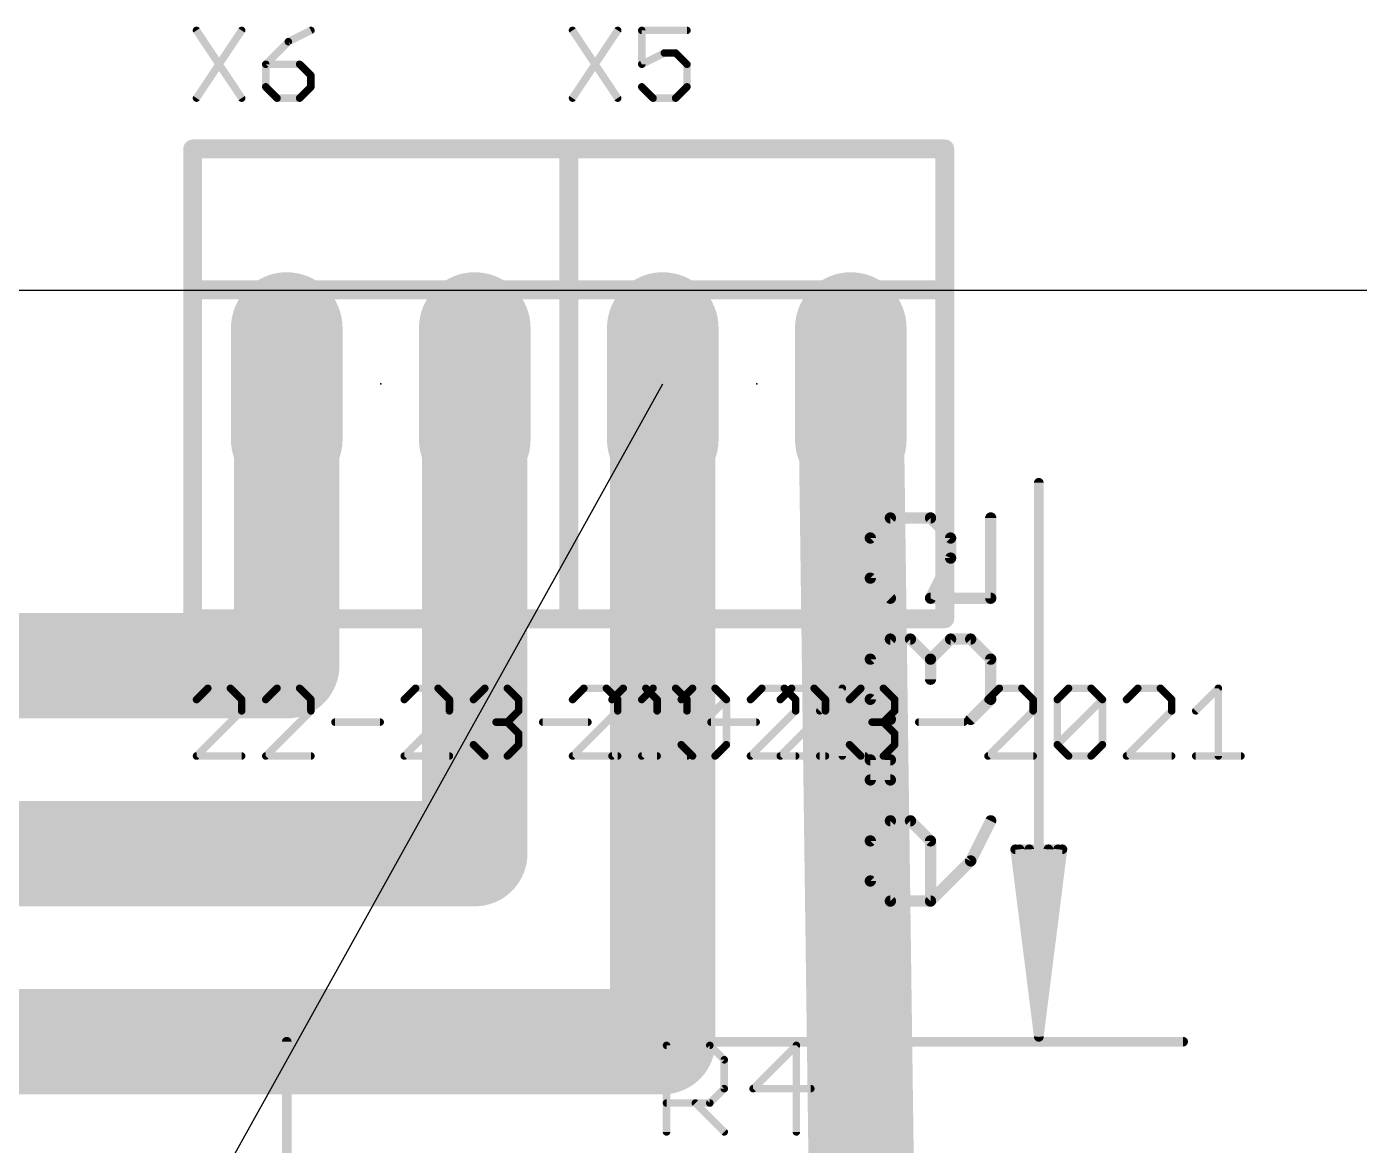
# Model space of a CAD drawing. Extents: x 33.6 to 100.8, y -0.7 to 30.2.
# Drawn here: x 66.34 to 84.34, y 15.11 to 30.23 of the extents above; entities that cross this region are included whole.
import ezdxf

# ---------------------------------------------------------------- set-up
doc = ezdxf.new("R2010")
doc.units = 0
for name, color, linetype in [('1', 14, 'CONTINUOUS'), ('16', 174, 'CONTINUOUS'), ('17', 94, 'CONTINUOUS'), ('19', 54, 'CONTINUOUS'), ('20', 178, 'CONTINUOUS'), ('21', 250, 'CONTINUOUS'), ('23', 178, 'CONTINUOUS'), ('25', 250, 'CONTINUOUS'), ('27', 250, 'CONTINUOUS')]:
    doc.layers.add(name, color=color, linetype=linetype)

# ---------------------------------------------------------------- blocks, each defined once
blk = doc.blocks.new('LONGP100')
at = {"const_width": 1}
blk.add_lwpolyline([(-0.5, 0), (0.5, 0)], dxfattribs=at)
at = {"const_width": 0.5}
for points in [[(-0.5, 0.25, 1), (-0.5, -0.25)], [(0.5, -0.25, 1), (0.5, 0.25)]]:
    blk.add_lwpolyline(points, format="xyb", dxfattribs=at)

msp = doc.modelspace()

# ---------------------------------------------------------------- linework, layer by layer
at = {"layer": '1'}
for points, const_width in [([(69.85, 25.4), (69.85, 21.59)], 1.4224), ([(72.39, 25.4), (72.39, 19.05)], 1.4224), ([(74.93, 25.4), (74.93, 16.51)], 1.4224), ([(77.47, 25.4), (77.622, 13.97)], 1.4224), ([(55.88, 21.59), (69.85, 21.59)], 1.4224), ([(64.922, 19.05), (72.39, 19.05)], 1.4224), ([(62.23, 16.51), (74.93, 16.51)], 1.4224), ([(69.85, 16.51), (69.85, 8.21)], 0.13)]:
    msp.add_lwpolyline(points, dxfattribs=dict(at, const_width=const_width))
for points, const_width in [([(70.2056, 25.4, 1), (69.4944, 25.4)], 0.7112), ([(72.7456, 25.4, 1), (72.0344, 25.4)], 0.7112), ([(75.2856, 25.4, 1), (74.5744, 25.4)], 0.7112), ([(77.8256, 25.4047, 1), (77.1144, 25.3953)], 0.7112), ([(69.85, 21.2344, 1), (69.85, 21.9456)], 0.7112), ([(69.4944, 21.59, 1), (70.2056, 21.59)], 0.7112), ([(72.39, 18.6944, 1), (72.39, 19.4056)], 0.7112), ([(72.0344, 19.05, 1), (72.7456, 19.05)], 0.7112), ([(74.93, 16.1544, 1), (74.93, 16.8656)], 0.7112), ([(74.5744, 16.51, 1), (75.2856, 16.51)], 0.7112), ([(69.8825, 16.51, 1), (69.8175, 16.51)], 0.065)]:
    msp.add_lwpolyline(points, format="xyb", dxfattribs=dict(at, const_width=const_width))
at = {"layer": '16'}
for points, const_width in [([(80.01, 16.575), (80.01, 24.0639)], 0.13), ([(78.0049, 23.5876), (77.7337, 23.3164)], 0.1524), ([(78.5472, 23.5876), (78.0049, 23.5876)], 0.1524), ([(78.8184, 23.3164), (78.5472, 23.5876)], 0.1524), ([(79.3607, 23.5876), (79.3607, 22.5029)], 0.1524), ([(77.7337, 23.3164), (77.7337, 22.7741)], 0.1524), ([(78.8184, 23.0452), (78.8184, 23.3164)], 0.1524), ([(78.5472, 22.5029), (78.8184, 23.0452)], 0.1524), ([(77.7337, 22.7741), (78.0049, 22.5029)], 0.1524), ([(79.3607, 22.5029), (78.5472, 22.5029)], 0.1524), ([(78.0049, 21.9504), (77.7337, 21.6792)], 0.1524), ([(78.276, 21.9504), (78.0049, 21.9504)], 0.1524), ([(78.5472, 21.6792), (78.276, 21.9504)], 0.1524), ([(78.8184, 21.9504), (78.5472, 21.6792)], 0.1524), ([(79.0895, 21.9504), (78.8184, 21.9504)], 0.1524), ([(79.3607, 21.6792), (79.0895, 21.9504)], 0.1524), ([(77.7337, 21.6792), (77.7337, 21.1369)], 0.1524), ([(78.5472, 21.6792), (78.5472, 21.4081)], 0.1524), ([(79.3607, 21.1369), (79.3607, 21.6792)], 0.1524), ([(77.7337, 21.1369), (78.0049, 20.8657)], 0.1524), ([(79.0895, 20.8657), (79.3607, 21.1369)], 0.1524), ([(78.0049, 20.3183), (77.7337, 20.3183)], 0.1524), ([(77.7337, 20.3183), (77.7337, 20.0472)], 0.1524), ([(78.0049, 20.0472), (78.0049, 20.3183)], 0.1524), ([(77.7337, 20.0472), (78.0049, 20.0472)], 0.1524), ([(77.7337, 19.2235), (78.0049, 19.4947)], 0.1524), ([(78.0049, 19.4947), (78.276, 19.4947)], 0.1524), ([(78.276, 19.4947), (78.5472, 19.2235)], 0.1524), ([(79.3607, 19.4947), (79.0895, 18.9523)], 0.1524), ([(77.7337, 18.6812), (77.7337, 19.2235)], 0.1524), ([(78.5472, 19.2235), (78.5472, 18.41)], 0.1524), ([(80.01, 16.575), (79.6908, 19.11)], 0.13), ([(79.6908, 19.11), (80.3292, 19.11)], 0.13), ([(80.01, 16.575), (79.75, 19.11)], 0.13), ([(80.01, 16.575), (79.88, 19.11)], 0.13), ([(80.3292, 19.11), (80.01, 16.575)], 0.13), ([(80.14, 19.11), (80.01, 16.575)], 0.13), ([(80.27, 19.11), (80.01, 16.575)], 0.13), ([(79.0895, 18.9523), (78.5472, 18.41)], 0.1524), ([(78.0049, 18.41), (77.7337, 18.6812)], 0.1524), ([(78.5472, 18.41), (78.0049, 18.41)], 0.1524), ([(36.83, 16.51), (81.96, 16.51)], 0.13)]:
    msp.add_lwpolyline(points, dxfattribs=dict(at, const_width=const_width))
for points, const_width in [([(80.0425, 24.0639, 1), (79.9775, 24.0639)], 0.065), ([(78.0049, 23.6257, 1), (78.0049, 23.5495)], 0.0762), ([(78.0318, 23.5606, 1), (77.9779, 23.6145)], 0.0762), ([(78.5741, 23.6145, 1), (78.5203, 23.5606)], 0.0762), ([(78.5472, 23.5495, 1), (78.5472, 23.6257)], 0.0762), ([(79.3988, 23.5876, 1), (79.3226, 23.5876)], 0.0762), ([(77.7718, 23.3164, 1), (77.6956, 23.3164)], 0.0762), ([(77.7068, 23.3433, 1), (77.7606, 23.2894)], 0.0762), ([(78.8565, 23.3164, 1), (78.7803, 23.3164)], 0.0762), ([(78.7914, 23.2894, 1), (78.8453, 23.3433)], 0.0762), ([(78.7803, 23.0452, 1), (78.8565, 23.0452)], 0.0762), ([(78.8524, 23.0282, 1), (78.7843, 23.0623)], 0.0762), ([(77.7606, 22.801, 1), (77.7068, 22.7471)], 0.0762), ([(77.6956, 22.7741, 1), (77.7718, 22.7741)], 0.0762), ([(77.9779, 22.4759, 1), (78.0318, 22.5298)], 0.0762), ([(78.5472, 22.541, 1), (78.5472, 22.4648)], 0.0762), ([(78.5131, 22.5199, 1), (78.5813, 22.4859)], 0.0762), ([(79.3226, 22.5029, 1), (79.3988, 22.5029)], 0.0762), ([(79.3607, 22.4648, 1), (79.3607, 22.541)], 0.0762), ([(78.0049, 21.9885, 1), (78.0049, 21.9123)], 0.0762), ([(78.0318, 21.9235, 1), (77.9779, 21.9773)], 0.0762), ([(78.303, 21.9773, 1), (78.2491, 21.9235)], 0.0762), ([(78.276, 21.9123, 1), (78.276, 21.9885)], 0.0762), ([(78.8184, 21.9885, 1), (78.8184, 21.9123)], 0.0762), ([(78.8453, 21.9235, 1), (78.7914, 21.9773)], 0.0762), ([(79.1165, 21.9773, 1), (79.0626, 21.9235)], 0.0762), ([(79.0895, 21.9123, 1), (79.0895, 21.9885)], 0.0762), ([(77.7718, 21.6792, 1), (77.6956, 21.6792)], 0.0762), ([(77.7068, 21.7062, 1), (77.7606, 21.6523)], 0.0762), ([(78.5853, 21.6792, 1), (78.5091, 21.6792)], 0.0762), ([(78.5203, 21.7062, 1), (78.5741, 21.6523)], 0.0762), ([(78.5203, 21.6523, 1), (78.5741, 21.7062)], 0.0762), ([(79.3988, 21.6792, 1), (79.3226, 21.6792)], 0.0762), ([(79.3337, 21.6523, 1), (79.3876, 21.7062)], 0.0762), ([(78.5091, 21.4081, 1), (78.5853, 21.4081)], 0.0762), ([(77.6956, 21.1369, 1), (77.7718, 21.1369)], 0.0762), ([(77.7606, 21.1638, 1), (77.7068, 21.11)], 0.0762), ([(79.3226, 21.1369, 1), (79.3988, 21.1369)], 0.0762), ([(79.3876, 21.11, 1), (79.3337, 21.1638)], 0.0762), ([(77.9779, 20.8388, 1), (78.0318, 20.8927)], 0.0762), ([(79.0626, 20.8927, 1), (79.1165, 20.8388)], 0.0762), ([(77.7337, 20.3564, 1), (77.7337, 20.2802)], 0.0762), ([(77.7718, 20.3183, 1), (77.6956, 20.3183)], 0.0762), ([(78.043, 20.3183, 1), (77.9668, 20.3183)], 0.0762), ([(78.0049, 20.2802, 1), (78.0049, 20.3564)], 0.0762), ([(77.7337, 20.0853, 1), (77.7337, 20.0091)], 0.0762), ([(77.6956, 20.0472, 1), (77.7718, 20.0472)], 0.0762), ([(77.9668, 20.0472, 1), (78.043, 20.0472)], 0.0762), ([(78.0049, 20.0091, 1), (78.0049, 20.0853)], 0.0762), ([(78.0049, 19.5328, 1), (78.0049, 19.4566)], 0.0762), ([(78.0318, 19.4677, 1), (77.9779, 19.5216)], 0.0762), ([(78.303, 19.5216, 1), (78.2491, 19.4677)], 0.0762), ([(78.276, 19.4566, 1), (78.276, 19.5328)], 0.0762), ([(79.3948, 19.4776, 1), (79.3266, 19.5117)], 0.0762), ([(77.7718, 19.2235, 1), (77.6956, 19.2235)], 0.0762), ([(77.7068, 19.2504, 1), (77.7606, 19.1966)], 0.0762), ([(78.5853, 19.2235, 1), (78.5091, 19.2235)], 0.0762), ([(78.5203, 19.1966, 1), (78.5741, 19.2504)], 0.0762), ([(79.723, 19.1141, 1), (79.6585, 19.1059)], 0.065), ([(79.6908, 19.1425, 1), (79.6908, 19.0775)], 0.065), ([(79.7823, 19.1133, 1), (79.7177, 19.1067)], 0.065), ([(79.9125, 19.1117, 1), (79.8475, 19.1083)], 0.065), ([(80.1725, 19.1083, 1), (80.1075, 19.1117)], 0.065), ([(80.3023, 19.1067, 1), (80.2377, 19.1133)], 0.065), ([(80.3615, 19.1059, 1), (80.297, 19.1141)], 0.065), ([(80.3292, 19.0775, 1), (80.3292, 19.1425)], 0.065), ([(79.0554, 18.9694, 1), (79.1236, 18.9353)], 0.0762), ([(79.1165, 18.9254, 1), (79.0626, 18.9793)], 0.0762), ([(77.7606, 18.7081, 1), (77.7068, 18.6542)], 0.0762), ([(77.6956, 18.6812, 1), (77.7718, 18.6812)], 0.0762), ([(78.0049, 18.4481, 1), (78.0049, 18.3719)], 0.0762), ([(77.9779, 18.3831, 1), (78.0318, 18.4369)], 0.0762), ([(78.5091, 18.41, 1), (78.5853, 18.41)], 0.0762), ([(78.5203, 18.4369, 1), (78.5741, 18.3831)], 0.0762), ([(78.5472, 18.3719, 1), (78.5472, 18.4481)], 0.0762), ([(79.9778, 16.5791, 1), (80.0422, 16.5709)], 0.065), ([(79.9777, 16.5783, 1), (80.0423, 16.5717)], 0.065), ([(79.9775, 16.5733, 1), (80.0425, 16.5767)], 0.065), ([(79.9775, 16.5767, 1), (80.0425, 16.5733)], 0.065), ([(79.9775, 16.575, 1), (80.0425, 16.575)], 0.065), ([(79.9777, 16.5717, 1), (80.0423, 16.5783)], 0.065), ([(79.9778, 16.5709, 1), (80.0422, 16.5791)], 0.065), ([(81.96, 16.4775, 1), (81.96, 16.5425)], 0.065)]:
    msp.add_lwpolyline(points, format="xyb", dxfattribs=dict(at, const_width=const_width))
at = {"layer": '19'}
msp.add_line((68.58, 13.97), (74.93, 25.4), dxfattribs=at)
at = {"layer": '20'}
msp.add_line((100, 26.66), (34.29, 26.66), dxfattribs=at)
at = {"layer": '21', "const_width": 0.254}
for points in [[(68.58, 28.575), (73.66, 28.575)], [(68.58, 26.67), (68.58, 28.575)], [(73.66, 28.575), (78.74, 28.575)], [(73.66, 26.67), (73.66, 28.575)], [(73.66, 28.575), (73.66, 26.67)], [(78.74, 28.575), (78.74, 26.67)], [(68.58, 22.225), (68.58, 26.67)], [(68.58, 26.67), (73.66, 26.67)], [(73.66, 22.225), (73.66, 26.67)], [(73.66, 26.67), (78.74, 26.67)], [(73.66, 26.67), (73.66, 22.225)], [(78.74, 26.67), (78.74, 22.225)], [(73.66, 22.225), (68.58, 22.225)], [(78.74, 22.225), (73.66, 22.225)]]:
    msp.add_lwpolyline(points, dxfattribs=at)
at = {"layer": '21', "const_width": 0.127}
for points in [[(68.58, 28.6385, 1), (68.58, 28.5115)], [(68.6435, 28.575, 1), (68.5165, 28.575)], [(73.66, 28.6385, 1), (73.66, 28.5115)], [(73.7235, 28.575, 1), (73.5965, 28.575)], [(73.7235, 28.575, 1), (73.5965, 28.575)], [(73.66, 28.5115, 1), (73.66, 28.6385)], [(78.8035, 28.575, 1), (78.6765, 28.575)], [(78.74, 28.5115, 1), (78.74, 28.6385)], [(68.6435, 26.67, 1), (68.5165, 26.67)], [(68.58, 26.7335, 1), (68.58, 26.6065)], [(68.5165, 26.67, 1), (68.6435, 26.67)], [(73.7235, 26.67, 1), (73.5965, 26.67)], [(73.66, 26.7335, 1), (73.66, 26.6065)], [(73.7235, 26.67, 1), (73.5965, 26.67)], [(73.5965, 26.67, 1), (73.7235, 26.67)], [(73.5965, 26.67, 1), (73.7235, 26.67)], [(73.66, 26.6065, 1), (73.66, 26.7335)], [(78.8035, 26.67, 1), (78.6765, 26.67)], [(78.6765, 26.67, 1), (78.8035, 26.67)], [(78.74, 26.6065, 1), (78.74, 26.7335)], [(68.58, 22.2885, 1), (68.58, 22.1615)], [(73.66, 22.2885, 1), (73.66, 22.1615)], [(73.66, 22.1615, 1), (73.66, 22.2885)], [(78.74, 22.1615, 1), (78.74, 22.2885)], [(68.5165, 22.225, 1), (68.6435, 22.225)], [(73.5965, 22.225, 1), (73.7235, 22.225)], [(73.5965, 22.225, 1), (73.7235, 22.225)], [(78.6765, 22.225, 1), (78.8035, 22.225)]]:
    msp.add_lwpolyline(points, format="xyb", dxfattribs=at)
at = {"layer": '23'}
for p in [(71.12, 25.4), (76.2, 25.4)]:
    msp.add_point(p, dxfattribs=at)
at = {"layer": '25', "const_width": 0.1016}
for points in [[(68.6308, 30.176), (69.2409, 29.2608)], [(69.2409, 30.176), (68.6308, 29.2608)], [(69.8714, 30.0235), (69.5663, 29.7184)], [(70.1764, 30.176), (69.8714, 30.0235)], [(73.7108, 30.176), (74.3209, 29.2608)], [(74.3209, 30.176), (73.7108, 29.2608)], [(75.2564, 30.176), (74.6463, 30.176)], [(74.6463, 30.176), (74.6463, 29.7184)], [(74.6463, 29.7184), (74.9514, 29.8709)], [(74.9514, 29.8709), (75.1039, 29.8709)], [(75.1039, 29.8709), (75.2564, 29.7184)], [(69.5663, 29.7184), (69.5663, 29.4133)], [(70.0239, 29.7184), (69.5663, 29.7184)], [(70.1764, 29.5659), (70.0239, 29.7184)], [(75.2564, 29.7184), (75.2564, 29.4133)], [(70.1764, 29.4133), (70.1764, 29.5659)], [(69.5663, 29.4133), (69.7188, 29.2608)], [(70.0239, 29.2608), (70.1764, 29.4133)], [(74.7988, 29.2608), (74.6463, 29.4133)], [(75.2564, 29.4133), (75.1039, 29.2608)], [(69.7188, 29.2608), (70.0239, 29.2608)], [(75.1039, 29.2608), (74.7988, 29.2608)], [(74.9808, 15.2908), (74.9808, 16.4602)], [(74.9808, 16.4602), (75.5655, 16.4602)], [(75.5655, 16.4602), (75.7604, 16.2653)], [(76.7349, 16.4602), (76.1502, 15.8755)], [(76.7349, 15.2908), (76.7349, 16.4602)], [(75.7604, 16.2653), (75.7604, 15.8755)], [(75.7604, 15.8755), (75.5655, 15.6806)], [(76.1502, 15.8755), (76.9298, 15.8755)], [(75.5655, 15.6806), (74.9808, 15.6806)], [(75.3706, 15.6806), (75.7604, 15.2908)]]:
    msp.add_lwpolyline(points, dxfattribs=at)
at = {"layer": '25', "const_width": 0.0508}
for points in [[(68.6519, 30.1901, 1), (68.6097, 30.1619)], [(69.2621, 30.1619, 1), (69.2198, 30.1901)], [(69.86, 30.0462, 1), (69.8827, 30.0007)], [(69.8893, 30.0055, 1), (69.8534, 30.0414)], [(70.1878, 30.1533, 1), (70.1651, 30.1987)], [(73.7319, 30.1901, 1), (73.6897, 30.1619)], [(74.3421, 30.1619, 1), (74.2998, 30.1901)], [(74.6463, 30.2014, 1), (74.6463, 30.1506)], [(74.6717, 30.176, 1), (74.6209, 30.176)], [(75.2564, 30.1506, 1), (75.2564, 30.2014)], [(74.9514, 29.8963, 1), (74.9514, 29.8455)], [(74.9627, 29.8482, 1), (74.94, 29.8936)], [(75.1219, 29.8889, 1), (75.0859, 29.853)], [(75.1039, 29.8455, 1), (75.1039, 29.8963)], [(69.5917, 29.7184, 1), (69.5409, 29.7184)], [(69.5663, 29.7438, 1), (69.5663, 29.693)], [(69.5484, 29.7364, 1), (69.5843, 29.7004)], [(70.0419, 29.7364, 1), (70.0059, 29.7004)], [(70.0239, 29.693, 1), (70.0239, 29.7438)], [(74.6209, 29.7184, 1), (74.6717, 29.7184)], [(74.635, 29.7411, 1), (74.6577, 29.6957)], [(75.2818, 29.7184, 1), (75.231, 29.7184)], [(75.2385, 29.7004, 1), (75.2744, 29.7364)], [(70.2018, 29.5659, 1), (70.151, 29.5659)], [(70.1585, 29.5479, 1), (70.1944, 29.5838)], [(69.5409, 29.4133, 1), (69.5917, 29.4133)], [(69.5843, 29.4313, 1), (69.5484, 29.3954)], [(70.151, 29.4133, 1), (70.2018, 29.4133)], [(70.1944, 29.3954, 1), (70.1585, 29.4313)], [(74.6643, 29.4313, 1), (74.6284, 29.3954)], [(75.231, 29.4133, 1), (75.2818, 29.4133)], [(75.2744, 29.3954, 1), (75.2385, 29.4313)], [(68.6097, 29.2749, 1), (68.6519, 29.2467)], [(69.2198, 29.2467, 1), (69.2621, 29.2749)], [(69.7188, 29.2862, 1), (69.7188, 29.2354)], [(69.7009, 29.2428, 1), (69.7368, 29.2788)], [(70.0059, 29.2788, 1), (70.0419, 29.2428)], [(70.0239, 29.2354, 1), (70.0239, 29.2862)], [(73.6897, 29.2749, 1), (73.7319, 29.2467)], [(74.2998, 29.2467, 1), (74.3421, 29.2749)], [(74.7988, 29.2862, 1), (74.7988, 29.2354)], [(74.7809, 29.2428, 1), (74.8168, 29.2788)], [(75.0859, 29.2788, 1), (75.1219, 29.2428)], [(75.1039, 29.2354, 1), (75.1039, 29.2862)], [(75.0062, 16.4602, 1), (74.9554, 16.4602)], [(74.9808, 16.4856, 1), (74.9808, 16.4348)], [(75.5835, 16.4782, 1), (75.5475, 16.4422)], [(75.5655, 16.4348, 1), (75.5655, 16.4856)], [(76.7603, 16.4602, 1), (76.7095, 16.4602)], [(76.7529, 16.4422, 1), (76.7169, 16.4782)], [(75.7858, 16.2653, 1), (75.735, 16.2653)], [(75.7424, 16.2473, 1), (75.7784, 16.2833)], [(75.735, 15.8755, 1), (75.7858, 15.8755)], [(75.7784, 15.8575, 1), (75.7424, 15.8935)], [(76.1322, 15.8935, 1), (76.1682, 15.8575)], [(76.1502, 15.9009, 1), (76.1502, 15.8501)], [(76.9298, 15.8501, 1), (76.9298, 15.9009)], [(74.9808, 15.706, 1), (74.9808, 15.6552)], [(75.3886, 15.6986, 1), (75.3526, 15.6626)], [(75.5475, 15.6986, 1), (75.5835, 15.6626)], [(75.5655, 15.6552, 1), (75.5655, 15.706)], [(74.9554, 15.2908, 1), (75.0062, 15.2908)], [(75.7424, 15.2728, 1), (75.7784, 15.3088)], [(76.7095, 15.2908, 1), (76.7603, 15.2908)]]:
    msp.add_lwpolyline(points, format="xyb", dxfattribs=at)
at = {"layer": '27', "const_width": 0.1016}
for points in [[(68.7833, 21.286), (68.6308, 21.1334)], [(69.0884, 21.286), (68.7833, 21.286)], [(69.2409, 21.1334), (69.0884, 21.286)], [(69.7188, 21.286), (69.5663, 21.1334)], [(70.0239, 21.286), (69.7188, 21.286)], [(70.1764, 21.1334), (70.0239, 21.286)], [(71.5899, 21.286), (71.4374, 21.1334)], [(71.8949, 21.286), (71.5899, 21.286)], [(72.0475, 21.1334), (71.8949, 21.286)], [(72.3729, 21.1334), (72.5254, 21.286)], [(72.5254, 21.286), (72.8305, 21.286)], [(72.8305, 21.286), (72.983, 21.1334)], [(73.8633, 21.286), (73.7108, 21.1334)], [(74.1684, 21.286), (73.8633, 21.286)], [(74.3209, 21.1334), (74.1684, 21.286)], [(74.3964, 21.286), (74.2439, 21.1334)], [(74.7015, 21.286), (74.3964, 21.286)], [(74.7988, 21.286), (74.6463, 21.1334)], [(74.854, 21.1334), (74.7015, 21.286)], [(75.1039, 21.286), (74.7988, 21.286)], [(75.2564, 21.1334), (75.1039, 21.286)], [(75.1794, 21.1334), (75.332, 21.286)], [(75.332, 21.286), (75.637, 21.286)], [(75.637, 21.286), (75.7896, 21.1334)], [(76.2675, 21.286), (76.115, 21.1334)], [(76.5725, 21.286), (76.2675, 21.286)], [(76.6699, 21.286), (76.5174, 21.1334)], [(76.7251, 21.1334), (76.5725, 21.286)], [(76.9749, 21.286), (76.6699, 21.286)], [(77.1275, 21.1334), (76.9749, 21.286)], [(77.0505, 20.9809), (77.3555, 21.286)], [(77.3555, 21.286), (77.3555, 20.3708)], [(77.4529, 21.1334), (77.6054, 21.286)], [(77.6054, 21.286), (77.9105, 21.286)], [(77.9105, 21.286), (78.063, 21.1334)], [(79.4764, 21.286), (79.3239, 21.1334)], [(79.7815, 21.286), (79.4764, 21.286)], [(79.934, 21.1334), (79.7815, 21.286)], [(80.2594, 21.1334), (80.412, 21.286)], [(80.412, 21.286), (80.717, 21.286)], [(80.717, 21.286), (80.8696, 21.1334)], [(81.3475, 21.286), (81.195, 21.1334)], [(81.6525, 21.286), (81.3475, 21.286)], [(81.8051, 21.1334), (81.6525, 21.286)], [(82.1305, 20.9809), (82.4355, 21.286)], [(82.4355, 21.286), (82.4355, 20.3708)], [(69.2409, 20.9809), (69.2409, 21.1334)], [(70.1764, 20.9809), (70.1764, 21.1334)], [(72.0475, 20.9809), (72.0475, 21.1334)], [(72.983, 21.1334), (72.983, 20.9809)], [(74.3209, 20.9809), (74.3209, 21.1334)], [(74.854, 20.9809), (74.854, 21.1334)], [(75.1794, 20.5233), (75.1794, 21.1334)], [(75.1794, 20.5233), (75.7896, 21.1334)], [(75.2564, 20.9809), (75.2564, 21.1334)], [(75.7896, 21.1334), (75.7896, 20.5233)], [(76.7251, 20.9809), (76.7251, 21.1334)], [(77.1275, 20.9809), (77.1275, 21.1334)], [(78.063, 21.1334), (78.063, 20.9809)], [(79.934, 20.9809), (79.934, 21.1334)], [(80.2594, 20.5233), (80.2594, 21.1334)], [(80.2594, 20.5233), (80.8696, 21.1334)], [(80.8696, 21.1334), (80.8696, 20.5233)], [(81.8051, 20.9809), (81.8051, 21.1334)], [(68.6308, 20.3708), (69.2409, 20.9809)], [(69.5663, 20.3708), (70.1764, 20.9809)], [(71.4374, 20.3708), (72.0475, 20.9809)], [(72.983, 20.9809), (72.8305, 20.8284)], [(73.7108, 20.3708), (74.3209, 20.9809)], [(74.2439, 20.3708), (74.854, 20.9809)], [(74.6463, 20.3708), (75.2564, 20.9809)], [(76.115, 20.3708), (76.7251, 20.9809)], [(76.5174, 20.3708), (77.1275, 20.9809)], [(78.063, 20.9809), (77.9105, 20.8284)], [(79.3239, 20.3708), (79.934, 20.9809)], [(81.195, 20.3708), (81.8051, 20.9809)], [(70.5018, 20.8284), (71.112, 20.8284)], [(72.8305, 20.8284), (72.6779, 20.8284)], [(72.8305, 20.8284), (72.983, 20.6759)], [(72.983, 20.6759), (72.983, 20.5233)], [(73.3084, 20.8284), (73.9185, 20.8284)], [(75.5818, 20.8284), (76.192, 20.8284)], [(77.9105, 20.8284), (77.7579, 20.8284)], [(77.9105, 20.8284), (78.063, 20.6759)], [(78.063, 20.6759), (78.063, 20.5233)], [(78.3884, 20.8284), (78.9985, 20.8284)], [(72.5254, 20.3708), (72.3729, 20.5233)], [(72.983, 20.5233), (72.8305, 20.3708)], [(75.332, 20.3708), (75.1794, 20.5233)], [(75.7896, 20.5233), (75.637, 20.3708)], [(77.6054, 20.3708), (77.4529, 20.5233)], [(78.063, 20.5233), (77.9105, 20.3708)], [(80.412, 20.3708), (80.2594, 20.5233)], [(80.8696, 20.5233), (80.717, 20.3708)], [(69.2409, 20.3708), (68.6308, 20.3708)], [(70.1764, 20.3708), (69.5663, 20.3708)], [(72.0475, 20.3708), (71.4374, 20.3708)], [(72.8305, 20.3708), (72.5254, 20.3708)], [(74.3209, 20.3708), (73.7108, 20.3708)], [(74.854, 20.3708), (74.2439, 20.3708)], [(75.2564, 20.3708), (74.6463, 20.3708)], [(75.637, 20.3708), (75.332, 20.3708)], [(76.7251, 20.3708), (76.115, 20.3708)], [(77.1275, 20.3708), (76.5174, 20.3708)], [(77.0505, 20.3708), (77.6606, 20.3708)], [(77.9105, 20.3708), (77.6054, 20.3708)], [(79.934, 20.3708), (79.3239, 20.3708)], [(80.717, 20.3708), (80.412, 20.3708)], [(81.8051, 20.3708), (81.195, 20.3708)], [(82.1305, 20.3708), (82.7406, 20.3708)]]:
    msp.add_lwpolyline(points, dxfattribs=at)
at = {"layer": '27', "const_width": 0.0508}
for points in [[(68.7833, 21.3114, 1), (68.7833, 21.2606)], [(68.8013, 21.268, 1), (68.7654, 21.3039)], [(69.1064, 21.3039, 1), (69.0704, 21.268)], [(69.0884, 21.2606, 1), (69.0884, 21.3114)], [(69.7188, 21.3114, 1), (69.7188, 21.2606)], [(69.7368, 21.268, 1), (69.7009, 21.3039)], [(70.0419, 21.3039, 1), (70.0059, 21.268)], [(70.0239, 21.2606, 1), (70.0239, 21.3114)], [(71.5899, 21.3114, 1), (71.5899, 21.2606)], [(71.6078, 21.268, 1), (71.5719, 21.3039)], [(71.9129, 21.3039, 1), (71.877, 21.268)], [(71.8949, 21.2606, 1), (71.8949, 21.3114)], [(72.5254, 21.3114, 1), (72.5254, 21.2606)], [(72.5434, 21.268, 1), (72.5074, 21.3039)], [(72.8484, 21.3039, 1), (72.8125, 21.268)], [(72.8305, 21.2606, 1), (72.8305, 21.3114)], [(73.8633, 21.3114, 1), (73.8633, 21.2606)], [(73.8813, 21.268, 1), (73.8454, 21.3039)], [(74.1864, 21.3039, 1), (74.1504, 21.268)], [(74.1684, 21.2606, 1), (74.1684, 21.3114)], [(74.3964, 21.3114, 1), (74.3964, 21.2606)], [(74.4144, 21.268, 1), (74.3785, 21.3039)], [(74.7195, 21.3039, 1), (74.6835, 21.268)], [(74.7015, 21.2606, 1), (74.7015, 21.3114)], [(74.7988, 21.3114, 1), (74.7988, 21.2606)], [(74.8168, 21.268, 1), (74.7809, 21.3039)], [(75.1219, 21.3039, 1), (75.0859, 21.268)], [(75.1039, 21.2606, 1), (75.1039, 21.3114)], [(75.332, 21.3114, 1), (75.332, 21.2606)], [(75.3499, 21.268, 1), (75.314, 21.3039)], [(75.655, 21.3039, 1), (75.6191, 21.268)], [(75.637, 21.2606, 1), (75.637, 21.3114)], [(76.2675, 21.3114, 1), (76.2675, 21.2606)], [(76.2854, 21.268, 1), (76.2495, 21.3039)], [(76.5905, 21.3039, 1), (76.5546, 21.268)], [(76.5725, 21.2606, 1), (76.5725, 21.3114)], [(76.6699, 21.3114, 1), (76.6699, 21.2606)], [(76.6878, 21.268, 1), (76.6519, 21.3039)], [(76.9929, 21.3039, 1), (76.957, 21.268)], [(76.9749, 21.2606, 1), (76.9749, 21.3114)], [(77.3809, 21.286, 1), (77.3301, 21.286)], [(77.3735, 21.268, 1), (77.3376, 21.3039)], [(77.6054, 21.3114, 1), (77.6054, 21.2606)], [(77.6234, 21.268, 1), (77.5874, 21.3039)], [(77.9284, 21.3039, 1), (77.8925, 21.268)], [(77.9105, 21.2606, 1), (77.9105, 21.3114)], [(79.4764, 21.3114, 1), (79.4764, 21.2606)], [(79.4944, 21.268, 1), (79.4585, 21.3039)], [(79.7995, 21.3039, 1), (79.7635, 21.268)], [(79.7815, 21.2606, 1), (79.7815, 21.3114)], [(80.412, 21.3114, 1), (80.412, 21.2606)], [(80.4299, 21.268, 1), (80.394, 21.3039)], [(80.735, 21.3039, 1), (80.6991, 21.268)], [(80.717, 21.2606, 1), (80.717, 21.3114)], [(81.3475, 21.3114, 1), (81.3475, 21.2606)], [(81.3654, 21.268, 1), (81.3295, 21.3039)], [(81.6705, 21.3039, 1), (81.6346, 21.268)], [(81.6525, 21.2606, 1), (81.6525, 21.3114)], [(82.4609, 21.286, 1), (82.4101, 21.286)], [(82.4535, 21.268, 1), (82.4176, 21.3039)], [(68.6128, 21.1514, 1), (68.6488, 21.1155)], [(69.2663, 21.1334, 1), (69.2155, 21.1334)], [(69.223, 21.1155, 1), (69.2589, 21.1514)], [(69.5484, 21.1514, 1), (69.5843, 21.1155)], [(70.2018, 21.1334, 1), (70.151, 21.1334)], [(70.1585, 21.1155, 1), (70.1944, 21.1514)], [(71.4194, 21.1514, 1), (71.4553, 21.1155)], [(72.0729, 21.1334, 1), (72.0221, 21.1334)], [(72.0295, 21.1155, 1), (72.0654, 21.1514)], [(72.3549, 21.1514, 1), (72.3908, 21.1155)], [(73.0084, 21.1334, 1), (72.9576, 21.1334)], [(72.965, 21.1155, 1), (73.001, 21.1514)], [(73.6928, 21.1514, 1), (73.7288, 21.1155)], [(74.226, 21.1514, 1), (74.2619, 21.1155)], [(74.3463, 21.1334, 1), (74.2955, 21.1334)], [(74.303, 21.1155, 1), (74.3389, 21.1514)], [(74.6284, 21.1514, 1), (74.6643, 21.1155)], [(74.8794, 21.1334, 1), (74.8286, 21.1334)], [(74.8361, 21.1155, 1), (74.872, 21.1514)], [(75.2048, 21.1334, 1), (75.154, 21.1334)], [(75.1615, 21.1514, 1), (75.1974, 21.1155)], [(75.2818, 21.1334, 1), (75.231, 21.1334)], [(75.2385, 21.1155, 1), (75.2744, 21.1514)], [(75.815, 21.1334, 1), (75.7642, 21.1334)], [(75.8075, 21.1155, 1), (75.7716, 21.1514)], [(75.7716, 21.1155, 1), (75.8075, 21.1514)], [(76.097, 21.1514, 1), (76.1329, 21.1155)], [(76.4994, 21.1514, 1), (76.5353, 21.1155)], [(76.7505, 21.1334, 1), (76.6997, 21.1334)], [(76.7071, 21.1155, 1), (76.743, 21.1514)], [(77.1529, 21.1334, 1), (77.1021, 21.1334)], [(77.1095, 21.1155, 1), (77.1454, 21.1514)], [(77.4349, 21.1514, 1), (77.4708, 21.1155)], [(78.0884, 21.1334, 1), (78.0376, 21.1334)], [(78.045, 21.1155, 1), (78.081, 21.1514)], [(79.306, 21.1514, 1), (79.3419, 21.1155)], [(79.9594, 21.1334, 1), (79.9086, 21.1334)], [(79.9161, 21.1155, 1), (79.952, 21.1514)], [(80.2848, 21.1334, 1), (80.234, 21.1334)], [(80.2415, 21.1514, 1), (80.2774, 21.1155)], [(80.895, 21.1334, 1), (80.8441, 21.1334)], [(80.8875, 21.1155, 1), (80.8516, 21.1514)], [(80.8516, 21.1155, 1), (80.8875, 21.1514)], [(81.177, 21.1514, 1), (81.2129, 21.1155)], [(81.8305, 21.1334, 1), (81.7797, 21.1334)], [(81.7871, 21.1155, 1), (81.823, 21.1514)], [(69.2155, 20.9809, 1), (69.2663, 20.9809)], [(69.2589, 20.963, 1), (69.223, 20.9989)], [(70.151, 20.9809, 1), (70.2018, 20.9809)], [(70.1944, 20.963, 1), (70.1585, 20.9989)], [(72.0221, 20.9809, 1), (72.0729, 20.9809)], [(72.0654, 20.963, 1), (72.0295, 20.9989)], [(72.9576, 20.9809, 1), (73.0084, 20.9809)], [(73.001, 20.963, 1), (72.965, 20.9989)], [(74.2955, 20.9809, 1), (74.3463, 20.9809)], [(74.3389, 20.963, 1), (74.303, 20.9989)], [(74.8286, 20.9809, 1), (74.8794, 20.9809)], [(74.872, 20.963, 1), (74.8361, 20.9989)], [(75.231, 20.9809, 1), (75.2818, 20.9809)], [(75.2744, 20.963, 1), (75.2385, 20.9989)], [(76.6997, 20.9809, 1), (76.7505, 20.9809)], [(76.743, 20.963, 1), (76.7071, 20.9989)], [(77.0325, 20.9989, 1), (77.0684, 20.963)], [(77.1021, 20.9809, 1), (77.1529, 20.9809)], [(77.1454, 20.963, 1), (77.1095, 20.9989)], [(78.0376, 20.9809, 1), (78.0884, 20.9809)], [(78.081, 20.963, 1), (78.045, 20.9989)], [(79.9086, 20.9809, 1), (79.9594, 20.9809)], [(79.952, 20.963, 1), (79.9161, 20.9989)], [(81.7797, 20.9809, 1), (81.8305, 20.9809)], [(81.823, 20.963, 1), (81.7871, 20.9989)], [(82.1125, 20.9989, 1), (82.1484, 20.963)], [(70.5018, 20.8538, 1), (70.5018, 20.803)], [(71.112, 20.803, 1), (71.112, 20.8538)], [(72.6779, 20.8538, 1), (72.6779, 20.803)], [(72.8484, 20.8464, 1), (72.8125, 20.8104)], [(72.8125, 20.8464, 1), (72.8484, 20.8104)], [(72.8305, 20.803, 1), (72.8305, 20.8538)], [(73.0084, 20.6759, 1), (72.9576, 20.6759)], [(72.965, 20.6579, 1), (73.001, 20.6938)], [(73.3084, 20.8538, 1), (73.3084, 20.803)], [(73.9185, 20.803, 1), (73.9185, 20.8538)], [(75.5818, 20.8538, 1), (75.5818, 20.803)], [(76.192, 20.803, 1), (76.192, 20.8538)], [(77.7579, 20.8538, 1), (77.7579, 20.803)], [(77.9284, 20.8464, 1), (77.8925, 20.8104)], [(77.8925, 20.8464, 1), (77.9284, 20.8104)], [(77.9105, 20.803, 1), (77.9105, 20.8538)], [(78.0884, 20.6759, 1), (78.0376, 20.6759)], [(78.045, 20.6579, 1), (78.081, 20.6938)], [(78.3884, 20.8538, 1), (78.3884, 20.803)], [(78.9985, 20.803, 1), (78.9985, 20.8538)], [(72.3908, 20.5413, 1), (72.3549, 20.5054)], [(72.9576, 20.5233, 1), (73.0084, 20.5233)], [(73.001, 20.5054, 1), (72.965, 20.5413)], [(75.154, 20.5233, 1), (75.2048, 20.5233)], [(75.1974, 20.5413, 1), (75.1615, 20.5054)], [(75.1615, 20.5413, 1), (75.1974, 20.5054)], [(75.7642, 20.5233, 1), (75.815, 20.5233)], [(75.8075, 20.5054, 1), (75.7716, 20.5413)], [(77.4708, 20.5413, 1), (77.4349, 20.5054)], [(78.0376, 20.5233, 1), (78.0884, 20.5233)], [(78.081, 20.5054, 1), (78.045, 20.5413)], [(80.234, 20.5233, 1), (80.2848, 20.5233)], [(80.2774, 20.5413, 1), (80.2415, 20.5054)], [(80.2415, 20.5413, 1), (80.2774, 20.5054)], [(80.8441, 20.5233, 1), (80.895, 20.5233)], [(80.8875, 20.5054, 1), (80.8516, 20.5413)], [(68.6128, 20.3888, 1), (68.6488, 20.3528)], [(68.6308, 20.3962, 1), (68.6308, 20.3454)], [(69.2409, 20.3454, 1), (69.2409, 20.3962)], [(69.5663, 20.3962, 1), (69.5663, 20.3454)], [(69.5484, 20.3888, 1), (69.5843, 20.3528)], [(70.1764, 20.3454, 1), (70.1764, 20.3962)], [(71.4194, 20.3888, 1), (71.4553, 20.3528)], [(71.4374, 20.3962, 1), (71.4374, 20.3454)], [(72.0475, 20.3454, 1), (72.0475, 20.3962)], [(72.5254, 20.3962, 1), (72.5254, 20.3454)], [(72.5074, 20.3528, 1), (72.5434, 20.3888)], [(72.8125, 20.3888, 1), (72.8484, 20.3528)], [(72.8305, 20.3454, 1), (72.8305, 20.3962)], [(73.6928, 20.3888, 1), (73.7288, 20.3528)], [(73.7108, 20.3962, 1), (73.7108, 20.3454)], [(74.2439, 20.3962, 1), (74.2439, 20.3454)], [(74.226, 20.3888, 1), (74.2619, 20.3528)], [(74.3209, 20.3454, 1), (74.3209, 20.3962)], [(74.6463, 20.3962, 1), (74.6463, 20.3454)], [(74.6284, 20.3888, 1), (74.6643, 20.3528)], [(74.854, 20.3454, 1), (74.854, 20.3962)], [(75.2564, 20.3454, 1), (75.2564, 20.3962)], [(75.332, 20.3962, 1), (75.332, 20.3454)], [(75.314, 20.3528, 1), (75.3499, 20.3888)], [(75.6191, 20.3888, 1), (75.655, 20.3528)], [(75.637, 20.3454, 1), (75.637, 20.3962)], [(76.097, 20.3888, 1), (76.1329, 20.3528)], [(76.115, 20.3962, 1), (76.115, 20.3454)], [(76.4994, 20.3888, 1), (76.5353, 20.3528)], [(76.5174, 20.3962, 1), (76.5174, 20.3454)], [(76.7251, 20.3454, 1), (76.7251, 20.3962)], [(77.0505, 20.3962, 1), (77.0505, 20.3454)], [(77.1275, 20.3454, 1), (77.1275, 20.3962)], [(77.3301, 20.3708, 1), (77.3809, 20.3708)], [(77.6054, 20.3962, 1), (77.6054, 20.3454)], [(77.5874, 20.3528, 1), (77.6234, 20.3888)], [(77.6606, 20.3454, 1), (77.6606, 20.3962)], [(77.8925, 20.3888, 1), (77.9284, 20.3528)], [(77.9105, 20.3454, 1), (77.9105, 20.3962)], [(79.3239, 20.3962, 1), (79.3239, 20.3454)], [(79.306, 20.3888, 1), (79.3419, 20.3528)], [(79.934, 20.3454, 1), (79.934, 20.3962)], [(80.412, 20.3962, 1), (80.412, 20.3454)], [(80.394, 20.3528, 1), (80.4299, 20.3888)], [(80.6991, 20.3888, 1), (80.735, 20.3528)], [(80.717, 20.3454, 1), (80.717, 20.3962)], [(81.177, 20.3888, 1), (81.2129, 20.3528)], [(81.195, 20.3962, 1), (81.195, 20.3454)], [(81.8051, 20.3454, 1), (81.8051, 20.3962)], [(82.1305, 20.3962, 1), (82.1305, 20.3454)], [(82.4101, 20.3708, 1), (82.4609, 20.3708)], [(82.7406, 20.3454, 1), (82.7406, 20.3962)]]:
    msp.add_lwpolyline(points, format="xyb", dxfattribs=at)

# ---------------------------------------------------------------- block references
at = {"layer": '17', "xscale": 1.508, "yscale": 1.508, "rotation": 90}
for p in [(69.85, 25.4), (69.85, 25.4), (72.39, 25.4), (72.39, 25.4), (74.93, 25.4), (74.93, 25.4), (77.47, 25.4), (77.47, 25.4)]:
    msp.add_blockref('LONGP100', p, dxfattribs=at)

doc.saveas('drawing.dxf')
